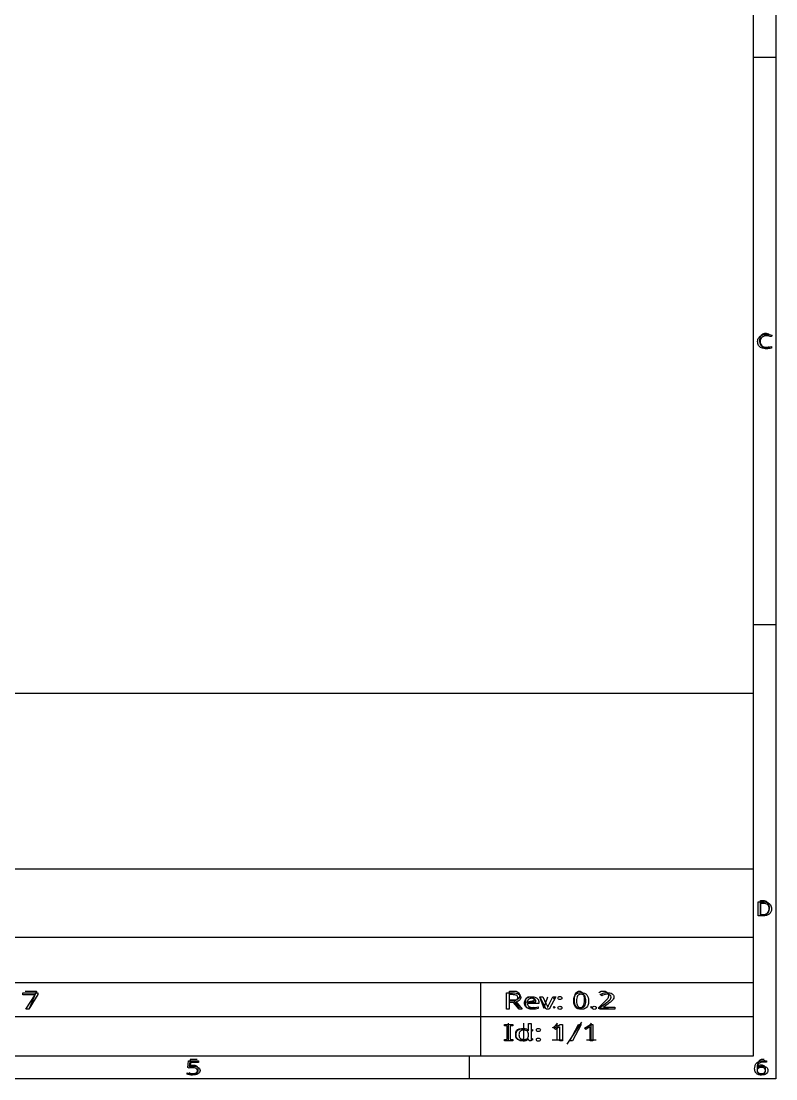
# Model space of a CAD drawing. Header units: millimetres. Extents: x 10 to 287, y 10 to 200.
# Drawn here: x 220.5 to 287, y 10 to 103.2 of the extents above; entities that cross this region are included whole.
import ezdxf

# ---------------------------------------------------------------- set-up
doc = ezdxf.new("R2010")
doc.units = ezdxf.units.MM
doc.layers.get('0').update_dxf_attribs({"linetype": 'CONTINUOUS'})

msp = doc.modelspace()

# ---------------------------------------------------------------- linework, layer by layer
at = {"color": 7}
for points in [[(10, 200.0072), (287.0022, 200.0072), (287.0022, 10), (10, 10)], [(12, 198.0072), (285.0022, 198.0072), (285.0022, 12), (12, 12)], [(177.0022, 44), (285.0022, 44), (285.0022, 12), (177.0022, 12)], [(285.6617, 24.4136), (285.6617, 25.7136), (285.9712, 25.7136), (286.157, 25.6517), (286.2808, 25.5279), (286.3427, 25.4041), (286.4046, 25.1565), (286.4046, 24.9707), (286.3427, 24.7231), (286.2808, 24.5993), (286.157, 24.4755), (285.9712, 24.4136)], [(286.42879, 24.98313)], [(286.62272, 24.98816)], [(269.6281, 17.7217), (269.771, 17.7217), (269.9139, 17.6502), (269.9853, 17.5788), (270.0567, 17.436), (270.1281, 17.1502), (270.1281, 16.7931), (270.0567, 16.5074), (269.9853, 16.3645), (269.9139, 16.2931), (269.771, 16.2217), (269.6281, 16.2217), (269.4853, 16.2931), (269.4139, 16.3645), (269.3424, 16.5074), (269.271, 16.7931), (269.271, 17.1502), (269.3424, 17.436), (269.4139, 17.5788), (269.4853, 17.6502)], [(220.93935, 16.15001), (221.75426, 17.41801), (220.68348, 17.41801), (220.68348, 17.57801), (222.0157, 17.57801), (222.0157, 17.44201), (221.20914, 16.15001)], [(263.79841, 17.42201)], [(265.51734, 17.09801)], [(265.52035, 17.24201)], [(267.8124, 17.11401)], [(269.4462, 16.86601)], [(270.50974, 16.86601)], [(267.8124, 16.25801)], [(270.84306, 16.25801)], [(263.8478, 13.35), (263.1157, 13.35), (263.1157, 13.454), (263.35406, 13.492), (263.35406, 14.634), (263.1157, 14.674), (263.1157, 14.778), (263.8478, 14.778), (263.8478, 14.674), (263.60944, 14.634), (263.60944, 13.492), (263.8478, 13.454)], [(265.91354, 14.314)], [(269.85779, 14.778), (269.10299, 13.35), (268.85896, 13.35), (269.61376, 14.778)], [(264.78411, 13.476)], [(265.91354, 13.458)]]:
    msp.add_lwpolyline(points, close=True, dxfattribs=at)
for points in [[(287.0022, 100.0072), (285.0022, 100.0072)], [(286.4046, 74.5374), (286.3427, 74.4755), (286.157, 74.4136), (286.0332, 74.4136), (285.8474, 74.4755), (285.7236, 74.5993), (285.6617, 74.7231), (285.5998, 74.9707), (285.5998, 75.1565), (285.6617, 75.4041), (285.7236, 75.5279), (285.8474, 75.6517), (286.0332, 75.7136), (286.157, 75.7136), (286.3427, 75.6517), (286.4046, 75.5898)], [(286.67403, 75.53948), (286.58913, 75.40775)], [(286.2072, 75.47535), (286.20731, 75.47518)], [(286.6081, 74.5254), (286.6081, 74.3902)], [(287.0022, 50.0072), (285.0022, 50.0072)], [(177.0022, 28.5), (285.0022, 28.5)], [(285.86136, 24.35721), (285.45518, 24.35721), (285.45518, 25.59478), (285.90423, 25.59478)], [(285.87769, 25.46152), (285.63888, 25.46152), (285.63888, 24.49087), (285.83687, 24.49087)], [(177.0022, 22.5), (285.0022, 22.5)], [(177.0022, 18.5), (285.0022, 18.5)], [(220.8866, 17.7139), (221.8866, 17.7139), (221.2437, 16.2139)], [(261.0022, 18.5), (261.0022, 12)], [(263.5567, 16.2217), (263.5567, 17.7217), (264.1281, 17.7217), (264.271, 17.6502), (264.3424, 17.5788), (264.4139, 17.436), (264.4139, 17.2217), (264.3424, 17.0788), (264.271, 17.0074), (264.1281, 16.936), (263.5567, 16.936)], [(271.4139, 17.5788), (271.4853, 17.6502), (271.6281, 17.7217), (271.9853, 17.7217), (272.1281, 17.6502), (272.1996, 17.5788), (272.271, 17.436), (272.271, 17.2931), (272.1996, 17.0788), (271.3424, 16.2217), (272.271, 16.2217)], [(264.13452, 16.79001), (264.67453, 16.15001), (264.38524, 16.15001), (263.9086, 16.74001), (263.51737, 16.74001), (263.51737, 16.15001), (263.26941, 16.15001), (263.26941, 17.57801), (263.81221, 17.57801)], [(263.79841, 17.42201), (263.51738, 17.42201), (263.51738, 16.89201), (263.81218, 16.89201)], [(264.4139, 16.2217), (263.9139, 16.936)], [(265.6281, 16.2931), (265.4853, 16.2217), (265.1996, 16.2217), (265.0567, 16.2931), (264.9853, 16.436), (264.9853, 17.0074), (265.0567, 17.1502), (265.1996, 17.2217), (265.4853, 17.2217), (265.6281, 17.1502), (265.6996, 17.0074), (265.6996, 16.8645), (264.9853, 16.7217)], [(265.12338, 16.79201), (265.87554, 16.79201)], [(266.1996, 17.2217), (266.5567, 16.2217), (266.9139, 17.2217)], [(266.77371, 16.15001), (266.21442, 17.22201), (266.4734, 17.22201), (266.78749, 16.59001)], [(267.04089, 16.59001), (267.35498, 17.22201), (267.61396, 17.22201), (267.05191, 16.15001), (266.77371, 16.15001)], [(267.4853, 17.1502), (267.5567, 17.0788), (267.4853, 17.0074), (267.4139, 17.0788), (267.4853, 17.1502), (267.4853, 17.0074)], [(271.66693, 17.31201), (271.53744, 17.43001)], [(266.12927, 16.75801), (266.12927, 16.65201), (265.11813, 16.65201)], [(266.06315, 16.35401), (266.06315, 16.20001)], [(266.90599, 16.30601), (266.91699, 16.30601)], [(267.4853, 16.3645), (267.5567, 16.2931), (267.4853, 16.2217), (267.4139, 16.2931), (267.4853, 16.3645), (267.4853, 16.2217)], [(270.771, 16.3645), (270.8424, 16.2931), (270.771, 16.2217), (270.6996, 16.2931), (270.771, 16.3645), (270.771, 16.2217)], [(272.81575, 16.15001), (271.51532, 16.15001), (271.51532, 16.29601), (272.03053, 16.67401)], [(272.23171, 16.61201), (271.82119, 16.31801), (271.82119, 16.31001), (272.8158, 16.31001), (272.81575, 16.15001)], [(177.0022, 15.5), (285.0022, 15.5)], [(263.458, 13.4139), (263.458, 14.9139)], [(264.8152, 13.4139), (264.8152, 14.9139)], [(267.7437, 13.4139), (267.7437, 14.9139), (267.6009, 14.6996), (267.458, 14.5567), (267.3152, 14.4853)], [(269.8866, 14.9853), (268.6009, 13.0567)], [(270.7437, 13.4139), (270.7437, 14.9139), (270.6009, 14.6996), (270.458, 14.5567), (270.3152, 14.4853)], [(264.8152, 13.4853), (264.6723, 13.4139), (264.3866, 13.4139), (264.2437, 13.4853), (264.1723, 13.5567), (264.1009, 13.6996), (264.1009, 14.1282), (264.1723, 14.271), (264.2437, 14.3424), (264.3866, 14.4139), (264.6723, 14.4139), (264.8152, 14.3424)], [(265.21806, 14.442), (265.21806, 14.87), (265.46777, 14.87), (265.46777, 13.35), (265.2663, 13.35), (265.2294, 13.494), (265.2181, 13.494)], [(265.21836, 14.284), (265.23536, 14.284)], [(265.5295, 14.3424), (265.6009, 14.271), (265.5295, 14.1996), (265.458, 14.271), (265.5295, 14.3424), (265.5295, 14.1996)], [(267.80689, 14.484), (267.59123, 14.36), (267.4607, 14.478), (268.00836, 14.778), (268.2155, 14.778), (268.21482, 13.35)], [(268.21482, 13.35), (267.97079, 13.35), (267.97079, 14.348)], [(270.48558, 14.484), (270.26992, 14.36), (270.13939, 14.478), (270.68704, 14.778), (270.89419, 14.778), (270.89351, 13.35)], [(270.89351, 13.35), (270.64948, 13.35), (270.64948, 14.348)], [(264.74422, 13.33), (264.74448, 13.33)], [(265.22115, 13.85), (265.22115, 13.882)], [(265.5295, 13.5567), (265.6009, 13.4853), (265.5295, 13.4139), (265.458, 13.4853), (265.5295, 13.5567), (265.5295, 13.4139)], [(268.1723, 13.4139), (267.3152, 13.4139)], [(271.1723, 13.4139), (270.3152, 13.4139)], [(235.30959, 10.95462), (235.19973, 11.00312), (235.26713, 11.58724), (236.16094, 11.58724), (236.16094, 11.44858), (235.45439, 11.44858), (235.41189, 11.08978)], [(236.0273, 11.7064), (235.4082, 11.7064), (235.3463, 11.0873), (235.4082, 11.1493), (235.532, 11.2112), (235.8415, 11.2112), (235.9654, 11.1493), (236.0273, 11.0873), (236.0892, 10.9635), (236.0892, 10.654), (236.0273, 10.5302), (235.9654, 10.4683), (235.8415, 10.4064), (235.532, 10.4064), (235.4082, 10.4683), (235.3463, 10.5302)], [(260, 12), (260, 10)], [(285.9654, 11.7064), (285.7177, 11.7064), (285.5939, 11.6445), (285.532, 11.5826), (285.4082, 11.3969), (285.3463, 11.1493), (285.3463, 10.654), (285.4082, 10.5302), (285.4701, 10.4683), (285.5939, 10.4064), (285.8415, 10.4064), (285.9654, 10.4683), (286.0273, 10.5302), (286.0892, 10.654), (286.0892, 10.9635), (286.0273, 11.0873), (285.9654, 11.1493), (285.8415, 11.2112), (285.5939, 11.2112), (285.4701, 11.1493), (285.4082, 11.0873), (285.3463, 10.9635)], [(286.17349, 11.58981), (286.17349, 11.45982)], [(235.15729, 10.4003), (235.15729, 10.54416)], [(235.68653, 11.10888), (235.68659, 11.10919)], [(285.13731, 10.87887), (285.13732, 10.87866)], [(285.357, 10.97946), (285.372, 10.97946)], [(285.74152, 10.4608), (285.74151, 10.46094)]]:
    msp.add_lwpolyline(points, dxfattribs=at)
for points in [[(285.49288, 75.30718), (285.555747, 75.403093), (285.647693, 75.477627), (285.76872, 75.53078)], [(285.76872, 75.53078), (285.88974, 75.585113), (286.036697, 75.61228), (286.20959, 75.61228)], [(286.20959, 75.61228), (286.38719, 75.61228), (286.542003, 75.588013), (286.67403, 75.53948)], [(285.40098, 74.97786), (285.40098, 75.102653), (285.431613, 75.212427), (285.49288, 75.30718)], [(285.48588, 74.63986), (285.42928, 74.735773), (285.40098, 74.84844), (285.40098, 74.97786)], [(285.74522, 74.418), (285.630487, 74.47), (285.54404, 74.543953), (285.48588, 74.63986)], [(285.78058, 75.34172), (285.676847, 75.252747), (285.62498, 75.130837), (285.62498, 74.97599)], [(285.62498, 74.97599), (285.62498, 74.82231), (285.67292, 74.700403), (285.7688, 74.61027)], [(285.7688, 74.61027), (285.866247, 74.52129), (286.01163, 74.4768), (286.20495, 74.4768)], [(286.20731, 75.47518), (286.026557, 75.47518), (285.884313, 75.430693), (285.78058, 75.34172)], [(286.41467, 75.45455), (286.351803, 75.468417), (286.282647, 75.47535), (286.2072, 75.47535)], [(286.58913, 75.40775), (286.537263, 75.425083), (286.47911, 75.440683), (286.41467, 75.45455)], [(286.1743, 74.34), (286.00298, 74.34), (285.859953, 74.366), (285.74522, 74.418)], [(286.41242, 74.3521), (286.34642, 74.344033), (286.267047, 74.34), (286.1743, 74.34)], [(286.20495, 74.4768), (286.27725, 74.4768), (286.346407, 74.481433), (286.41242, 74.4907)], [(286.41242, 74.4907), (286.47842, 74.499967), (286.543647, 74.511533), (286.6081, 74.5254)], [(286.6081, 74.3902), (286.545233, 74.372867), (286.480007, 74.360167), (286.41242, 74.3521)], [(286.28387, 25.34539), (286.188617, 25.42281), (286.053223, 25.46152), (285.87769, 25.46152)], [(285.90423, 25.59478), (286.049823, 25.59478), (286.17637, 25.57168), (286.28387, 25.52548)], [(286.28387, 25.52548), (286.39273, 25.47928), (286.476413, 25.411103), (286.53492, 25.32095)], [(286.42879, 24.98313), (286.42879, 25.14837), (286.380483, 25.269123), (286.28387, 25.34539)], [(286.53492, 25.32095), (286.593453, 25.230817), (286.62272, 25.119887), (286.62272, 24.98816)], [(285.83687, 24.49087), (286.231483, 24.49087), (286.42879, 24.654957), (286.42879, 24.98313)], [(286.42062, 24.51494), (286.287273, 24.409787), (286.100853, 24.35721), (285.86136, 24.35721)], [(286.62269, 24.98813), (286.62269, 24.778977), (286.555333, 24.621247), (286.42062, 24.51494)], [(264.15657, 17.36201), (264.07943, 17.40201), (263.960043, 17.42201), (263.79841, 17.42201)], [(263.81218, 16.89201), (263.97198, 16.89201), (264.088613, 16.914677), (264.16208, 16.96001)], [(263.81221, 17.57801), (264.056503, 17.57801), (264.236507, 17.54401), (264.35222, 17.47601)], [(264.32187, 16.86001), (264.26307, 16.829343), (264.20062, 16.80601), (264.13452, 16.79001)], [(264.27229, 17.16401), (264.27229, 17.257343), (264.233717, 17.323343), (264.15657, 17.36201)], [(264.16208, 16.96001), (264.235553, 17.006677), (264.27229, 17.074677), (264.27229, 17.16401)], [(264.47065, 16.98201), (264.43205, 16.931343), (264.382457, 16.890677), (264.32187, 16.86001)], [(264.35222, 17.47601), (264.469773, 17.409343), (264.52855, 17.30801), (264.52855, 17.17201)], [(264.52855, 17.17201), (264.52855, 17.09601), (264.50925, 17.032677), (264.47065, 16.98201)], [(264.86738, 16.67801), (264.86738, 16.795343), (264.894013, 16.89601), (264.94728, 16.98001)], [(264.94728, 16.98001), (265.002413, 17.06401), (265.07864, 17.128677), (265.17596, 17.17401)], [(265.24185, 17.01601), (265.175717, 16.962677), (265.136227, 16.88801), (265.12338, 16.79201)], [(265.17596, 17.17401), (265.275147, 17.219343), (265.389943, 17.24201), (265.52035, 17.24201)], [(265.51737, 17.09801), (265.40165, 17.09801), (265.30981, 17.070677), (265.24185, 17.01601)], [(265.78734, 17.01201), (265.730407, 17.069343), (265.640407, 17.09801), (265.51734, 17.09801)], [(265.52037, 17.24201), (265.64527, 17.24201), (265.75364, 17.22201), (265.84548, 17.18201)], [(265.87554, 16.79201), (265.87354, 16.882677), (265.84414, 16.95601), (265.78734, 17.01201)], [(265.84548, 17.18201), (265.93732, 17.14201), (266.007117, 17.085343), (266.05487, 17.01201)], [(266.05487, 17.01201), (266.10447, 16.94001), (266.12927, 16.855343), (266.12927, 16.75801)], [(267.8124, 17.11401), (267.8124, 17.164677), (267.828933, 17.20001), (267.862, 17.22001)], [(267.862, 17.01001), (267.828933, 17.031343), (267.8124, 17.06601), (267.8124, 17.11401)], [(267.862, 17.22001), (267.895067, 17.24001), (267.934557, 17.25001), (267.98047, 17.25001)], [(267.98047, 16.97801), (267.934537, 16.97801), (267.895047, 16.988677), (267.862, 17.01001)], [(267.98047, 17.25001), (268.026403, 17.25001), (268.066813, 17.24001), (268.1017, 17.22001)], [(268.1017, 17.01001), (268.066833, 16.988677), (268.026423, 16.97801), (267.98047, 16.97801)], [(268.1017, 17.22001), (268.136567, 17.20001), (268.154, 17.164677), (268.154, 17.11401)], [(268.154, 17.11401), (268.154, 17.06601), (268.136567, 17.031343), (268.1017, 17.01001)], [(269.20377, 16.86601), (269.20377, 17.020677), (269.224903, 17.152677), (269.26717, 17.26201)], [(269.36081, 16.32401), (269.256117, 16.454677), (269.20377, 16.635343), (269.20377, 16.86601)], [(269.26717, 17.26201), (269.311237, 17.371343), (269.381033, 17.454677), (269.47656, 17.51201)], [(269.5371, 17.30401), (269.4765, 17.206677), (269.4462, 17.060677), (269.4462, 16.86601)], [(269.4462, 16.86601), (269.4462, 16.67001), (269.4765, 16.523343), (269.5371, 16.42601)], [(269.47656, 17.51201), (269.572073, 17.570677), (269.69789, 17.60001), (269.85401, 17.60001)], [(269.85394, 17.45001), (269.705167, 17.45001), (269.599553, 17.401343), (269.5371, 17.30401)], [(270.16803, 17.30401), (270.105563, 17.401343), (270.000867, 17.45001), (269.85394, 17.45001)], [(269.85401, 17.60001), (270.074423, 17.60001), (270.238817, 17.535343), (270.34719, 17.40601)], [(270.26443, 16.86601), (270.26443, 17.060677), (270.232297, 17.206677), (270.16803, 17.30401)], [(270.16803, 16.42401), (270.232297, 16.521343), (270.26443, 16.668677), (270.26443, 16.86601)], [(270.34719, 17.40601), (270.455557, 17.27801), (270.50974, 17.09801), (270.50974, 16.86601)], [(270.50969, 16.86601), (270.50969, 16.711343), (270.487657, 16.579343), (270.44359, 16.47001)], [(271.53744, 17.43001), (271.614587, 17.476677), (271.70275, 17.51601), (271.80193, 17.54801)], [(271.88734, 17.41201), (271.815707, 17.38801), (271.742237, 17.354677), (271.66693, 17.31201)], [(271.80193, 17.54801), (271.902957, 17.581343), (272.01592, 17.59801), (272.14082, 17.59801)], [(272.14082, 17.44801), (272.043467, 17.44801), (271.958973, 17.43601), (271.88734, 17.41201)], [(272.03053, 16.67401), (272.127877, 16.74601), (272.21053, 16.81001), (272.27849, 16.86601)], [(272.14082, 17.59801), (272.324493, 17.59801), (272.469597, 17.56401), (272.57613, 17.49601)], [(272.39154, 17.38601), (272.327273, 17.427343), (272.2437, 17.44801), (272.14082, 17.44801)], [(272.4962, 16.81401), (272.420893, 16.75001), (272.33273, 16.682677), (272.23171, 16.61201)], [(272.27849, 16.86601), (272.34829, 16.92201), (272.40064, 16.976677), (272.43554, 17.03001)], [(272.48794, 17.20801), (272.48794, 17.286677), (272.455807, 17.34601), (272.39154, 17.38601)], [(272.43554, 17.03001), (272.470473, 17.083343), (272.48794, 17.142677), (272.48794, 17.20801)], [(272.67253, 17.00801), (272.630263, 16.942677), (272.571487, 16.87801), (272.4962, 16.81401)], [(272.57613, 17.49601), (272.682663, 17.42801), (272.73593, 17.335343), (272.73593, 17.21801)], [(272.73593, 17.21801), (272.73593, 17.143343), (272.714797, 17.073343), (272.67253, 17.00801)], [(264.95558, 16.37601), (264.89678, 16.457343), (264.86738, 16.55801), (264.86738, 16.67801)], [(265.20629, 16.19201), (265.099763, 16.233343), (265.016193, 16.294677), (264.95558, 16.37601)], [(265.11813, 16.65201), (265.12213, 16.530677), (265.164377, 16.43801), (265.24487, 16.37401)], [(265.57824, 16.13001), (265.436807, 16.13001), (265.312823, 16.150677), (265.20629, 16.19201)], [(265.24487, 16.37401), (265.327523, 16.311343), (265.44232, 16.28001), (265.58926, 16.28001)], [(265.83998, 16.14801), (265.766507, 16.13601), (265.67926, 16.13001), (265.57824, 16.13001)], [(265.58926, 16.28001), (265.682933, 16.28001), (265.765587, 16.28601), (265.83722, 16.29801)], [(265.83722, 16.29801), (265.910693, 16.311343), (265.986003, 16.33001), (266.06315, 16.35401)], [(266.06315, 16.20001), (265.987837, 16.17601), (265.913447, 16.158677), (265.83998, 16.14801)], [(266.78749, 16.59001), (266.802157, 16.560677), (266.817757, 16.52801), (266.83429, 16.49201)], [(266.83429, 16.49201), (266.850823, 16.45601), (266.865523, 16.421343), (266.87839, 16.38801)], [(266.87839, 16.38801), (266.891257, 16.354677), (266.900457, 16.327343), (266.90599, 16.30601)], [(266.91699, 16.30601), (266.922323, 16.327343), (266.932423, 16.354677), (266.94729, 16.38801)], [(266.94729, 16.38801), (266.961957, 16.422677), (266.977557, 16.457343), (266.99409, 16.49201)], [(266.99409, 16.49201), (267.010623, 16.52801), (267.026223, 16.560677), (267.04089, 16.59001)], [(267.8124, 16.25801), (267.8124, 16.307343), (267.828933, 16.34201), (267.862, 16.36201)], [(267.862, 16.15401), (267.828933, 16.175343), (267.8124, 16.21001), (267.8124, 16.25801)], [(267.862, 16.36201), (267.895067, 16.38201), (267.934557, 16.39201), (267.98047, 16.39201)], [(267.98047, 16.12201), (267.934537, 16.12201), (267.895047, 16.132677), (267.862, 16.15401)], [(267.98047, 16.39201), (268.026403, 16.39201), (268.066813, 16.38201), (268.1017, 16.36201)], [(268.1017, 16.15401), (268.066833, 16.132677), (268.026423, 16.12201), (267.98047, 16.12201)], [(268.1017, 16.36201), (268.136567, 16.34201), (268.154, 16.307343), (268.154, 16.25801)], [(268.154, 16.25801), (268.154, 16.21001), (268.136567, 16.175343), (268.1017, 16.15401)], [(269.85398, 16.13001), (269.631733, 16.13001), (269.467343, 16.194677), (269.36081, 16.32401)], [(269.5371, 16.42601), (269.599567, 16.328677), (269.70518, 16.28001), (269.85394, 16.28001)], [(269.85394, 16.28001), (270.000887, 16.28001), (270.105583, 16.32801), (270.16803, 16.42401)], [(270.23144, 16.21801), (270.135927, 16.159343), (270.010107, 16.13001), (269.85398, 16.13001)], [(270.44359, 16.47001), (270.399523, 16.360677), (270.328807, 16.276677), (270.23144, 16.21801)], [(270.84306, 16.25801), (270.84306, 16.307343), (270.859593, 16.34201), (270.89266, 16.36201)], [(270.89266, 16.15401), (270.859593, 16.175343), (270.84306, 16.21001), (270.84306, 16.25801)], [(270.89266, 16.36201), (270.925727, 16.38201), (270.965217, 16.39201), (271.01113, 16.39201)], [(271.01113, 16.12201), (270.965197, 16.12201), (270.925707, 16.132677), (270.89266, 16.15401)], [(271.01113, 16.39201), (271.057063, 16.39201), (271.09747, 16.38201), (271.13235, 16.36201)], [(271.13235, 16.15401), (271.097483, 16.132677), (271.057077, 16.12201), (271.01113, 16.12201)], [(271.13235, 16.36201), (271.167217, 16.34201), (271.18465, 16.307343), (271.18465, 16.25801)], [(271.18465, 16.25801), (271.18465, 16.21001), (271.167217, 16.175343), (271.13235, 16.15401)], [(264.12021, 13.884), (264.12021, 14.068), (264.176963, 14.206667), (264.29047, 14.3)], [(264.29047, 14.3), (264.405863, 14.394667), (264.558147, 14.442), (264.74732, 14.442)], [(264.47765, 14.182), (264.41145, 14.107333), (264.37835, 14.006667), (264.37835, 13.88)], [(264.78127, 14.296), (264.646957, 14.296), (264.54575, 14.258), (264.47765, 14.182)], [(264.74732, 14.442), (264.864607, 14.442), (264.960137, 14.426667), (265.03391, 14.396)], [(265.12745, 14.188), (265.06505, 14.26), (264.949657, 14.296), (264.78127, 14.296)], [(265.03391, 14.396), (265.109583, 14.365333), (265.171067, 14.328), (265.21836, 14.284)], [(265.22115, 13.882), (265.22115, 14.015333), (265.189917, 14.117333), (265.12745, 14.188)], [(265.22406, 14.36), (265.22006, 14.394667), (265.21806, 14.422), (265.21806, 14.442)], [(265.23536, 14.284), (265.23136, 14.301333), (265.227593, 14.326667), (265.22406, 14.36)], [(265.91354, 14.314), (265.91354, 14.364667), (265.930573, 14.4), (265.96464, 14.42)], [(265.96464, 14.21), (265.930573, 14.231333), (265.91354, 14.266), (265.91354, 14.314)], [(265.96464, 14.42), (265.998707, 14.44), (266.03938, 14.45), (266.08666, 14.45)], [(266.08666, 14.178), (266.039393, 14.178), (265.99872, 14.188667), (265.96464, 14.21)], [(266.08666, 14.45), (266.133927, 14.45), (266.175543, 14.44), (266.21151, 14.42)], [(266.21151, 14.21), (266.175577, 14.188667), (266.13396, 14.178), (266.08666, 14.178)], [(266.21151, 14.42), (266.247443, 14.4), (266.26541, 14.364667), (266.26541, 14.314)], [(266.26541, 14.314), (266.26541, 14.266), (266.247443, 14.231333), (266.21151, 14.21)], [(267.89769, 14.54), (267.87309, 14.525333), (267.842823, 14.506667), (267.80689, 14.484)], [(267.98279, 14.594), (267.952523, 14.572667), (267.924157, 14.554667), (267.89769, 14.54)], [(267.97079, 14.348), (267.97079, 14.405333), (267.97179, 14.451333), (267.97379, 14.486)], [(267.97379, 14.486), (267.97579, 14.520667), (267.97879, 14.556667), (267.98279, 14.594)], [(270.57638, 14.54), (270.55178, 14.525333), (270.521513, 14.506667), (270.48558, 14.484)], [(270.66148, 14.594), (270.631213, 14.572667), (270.602847, 14.554667), (270.57638, 14.54)], [(270.64948, 14.348), (270.64948, 14.405333), (270.65048, 14.451333), (270.65248, 14.486)], [(270.65248, 14.486), (270.65448, 14.520667), (270.65748, 14.556667), (270.66148, 14.594)], [(264.29047, 13.468), (264.176963, 13.561333), (264.12021, 13.7), (264.12021, 13.884)], [(264.74448, 13.33), (264.555307, 13.33), (264.40397, 13.376), (264.29047, 13.468)], [(264.37835, 13.88), (264.37835, 13.752), (264.41145, 13.652667), (264.47765, 13.582)], [(264.47765, 13.582), (264.54575, 13.511333), (264.647903, 13.476), (264.78411, 13.476)], [(265.03649, 13.378), (264.960823, 13.346), (264.8634, 13.33), (264.74422, 13.33)], [(264.78418, 13.476), (264.944973, 13.476), (265.05753, 13.506667), (265.12185, 13.568)], [(265.2181, 13.494), (265.1727, 13.448667), (265.112163, 13.41), (265.03649, 13.378)], [(265.12185, 13.568), (265.18805, 13.630667), (265.22115, 13.724667), (265.22115, 13.85)], [(265.91354, 13.458), (265.91354, 13.507333), (265.930573, 13.542), (265.96464, 13.562)], [(265.96464, 13.354), (265.930573, 13.375333), (265.91354, 13.41), (265.91354, 13.458)], [(265.96464, 13.562), (265.998707, 13.582), (266.03938, 13.592), (266.08666, 13.592)], [(266.08666, 13.322), (266.039393, 13.322), (265.99872, 13.332667), (265.96464, 13.354)], [(266.08666, 13.592), (266.133927, 13.592), (266.175543, 13.582), (266.21151, 13.562)], [(266.21151, 13.354), (266.175577, 13.332667), (266.13396, 13.322), (266.08666, 13.322)], [(266.21151, 13.562), (266.247443, 13.542), (266.26541, 13.507333), (266.26541, 13.458)], [(266.26541, 13.458), (266.26541, 13.41), (266.247443, 13.375333), (266.21151, 13.354)], [(285.16982, 11.14039), (285.193153, 11.227057), (285.233933, 11.305053), (285.29216, 11.37438)], [(285.29216, 11.37438), (285.352093, 11.444873), (285.435317, 11.500917), (285.54183, 11.54251)], [(285.4894, 11.33132), (285.446133, 11.28512), (285.4145, 11.231967), (285.3945, 11.17186)], [(285.67166, 11.44052), (285.595093, 11.41392), (285.53434, 11.37752), (285.4894, 11.33132)], [(285.54183, 11.54251), (285.648357, 11.58411), (285.785673, 11.60491), (285.95378, 11.60491)], [(285.95877, 11.48042), (285.843923, 11.48042), (285.74822, 11.46712), (285.67166, 11.44052)], [(285.95378, 11.60491), (285.988713, 11.60491), (286.026997, 11.60391), (286.06863, 11.60191)], [(286.07112, 11.47542), (286.032853, 11.478753), (285.995403, 11.48042), (285.95877, 11.48042)], [(286.06863, 11.60191), (286.111897, 11.59991), (286.14685, 11.595877), (286.17349, 11.58981)], [(286.17349, 11.45982), (286.143557, 11.466753), (286.109433, 11.471953), (286.07112, 11.47542)], [(235.15729, 10.54416), (235.217223, 10.51876), (235.289627, 10.498527), (235.3745, 10.48346)], [(235.35952, 10.35), (235.279627, 10.361533), (235.212217, 10.3783), (235.15729, 10.4003)], [(235.4544, 10.97192), (235.394467, 10.96592), (235.346197, 10.960153), (235.30959, 10.95462)], [(235.61918, 10.3327), (235.525967, 10.3327), (235.439413, 10.338467), (235.35952, 10.35)], [(235.3745, 10.48346), (235.461053, 10.469593), (235.543443, 10.46266), (235.62167, 10.46266)], [(235.41189, 11.08978), (235.440223, 11.093113), (235.478507, 11.097147), (235.52674, 11.10188)], [(235.61418, 10.98092), (235.56758, 10.98092), (235.51432, 10.97792), (235.4544, 10.97192)], [(235.52674, 11.10188), (235.575007, 11.106547), (235.62827, 11.10888), (235.68653, 11.10888)], [(235.95373, 10.91502), (235.882157, 10.958953), (235.768973, 10.98092), (235.61418, 10.98092)], [(236.10852, 10.4419), (235.992013, 10.3691), (235.8289, 10.3327), (235.61918, 10.3327)], [(235.62167, 10.46266), (235.753163, 10.46266), (235.858857, 10.484027), (235.93875, 10.52676)], [(235.68659, 11.10919), (235.86801, 11.10919), (236.012817, 11.077423), (236.12101, 11.01389)], [(235.93875, 10.52676), (236.02031, 10.570693), (236.06109, 10.638293), (236.06109, 10.72956)], [(236.06109, 10.72956), (236.06109, 10.810447), (236.025303, 10.872267), (235.95373, 10.91502)], [(236.28579, 10.74523), (236.28579, 10.616963), (236.2267, 10.515853), (236.10852, 10.4419)], [(236.12101, 11.01389), (236.230863, 10.950357), (236.28579, 10.860803), (236.28579, 10.74523)], [(285.21721, 10.57208), (285.163943, 10.652967), (285.13731, 10.75523), (285.13731, 10.87887)], [(285.13732, 10.87866), (285.13732, 10.967633), (285.148153, 11.054877), (285.16982, 11.14039)], [(285.43692, 10.39181), (285.345373, 10.431077), (285.272137, 10.491167), (285.21721, 10.57208)], [(285.3945, 11.17186), (285.3745, 11.111793), (285.362, 11.04766), (285.357, 10.97946)], [(285.40697, 10.88373), (285.37537, 10.849063), (285.35957, 10.81382), (285.35957, 10.778)], [(285.35957, 10.778), (285.35957, 10.728333), (285.373703, 10.678647), (285.40197, 10.62894)], [(285.372, 10.97946), (285.410267, 11.019927), (285.46353, 11.054017), (285.53179, 11.08173)], [(285.40197, 10.62894), (285.430303, 10.580407), (285.47275, 10.53996), (285.52931, 10.5076)], [(285.54429, 10.97043), (285.486023, 10.948497), (285.44025, 10.919597), (285.40697, 10.88373)], [(285.74401, 10.33291), (285.63083, 10.33291), (285.528467, 10.352543), (285.43692, 10.39181)], [(285.52931, 10.5076), (285.58591, 10.4764), (285.656647, 10.4608), (285.74152, 10.4608)], [(285.53179, 11.08173), (285.600037, 11.110597), (285.68742, 11.12503), (285.79394, 11.12503)], [(285.74901, 11.00513), (285.670783, 11.00513), (285.602543, 10.993563), (285.54429, 10.97043)], [(285.74151, 10.46094), (285.84637, 10.46094), (285.931257, 10.48404), (285.99617, 10.53024)], [(286.15596, 10.44384), (286.054427, 10.369887), (285.91711, 10.33291), (285.74401, 10.33291)], [(286.00617, 10.93583), (285.94957, 10.98203), (285.86385, 11.00513), (285.74901, 11.00513)], [(285.79394, 11.12503), (285.948733, 11.12503), (286.073567, 11.092097), (286.16844, 11.02623)], [(285.99617, 10.53024), (286.061103, 10.57764), (286.09357, 10.650437), (286.09357, 10.74863)], [(286.09357, 10.74863), (286.09357, 10.82721), (286.064437, 10.88961), (286.00617, 10.93583)], [(286.31076, 10.7489), (286.31076, 10.61948), (286.25916, 10.517793), (286.15596, 10.44384)], [(286.16844, 11.02623), (286.26332, 10.961497), (286.31076, 10.869053), (286.31076, 10.7489)]]:
    msp.add_open_spline(points, degree=3, dxfattribs=at)

doc.saveas('drawing.dxf')
